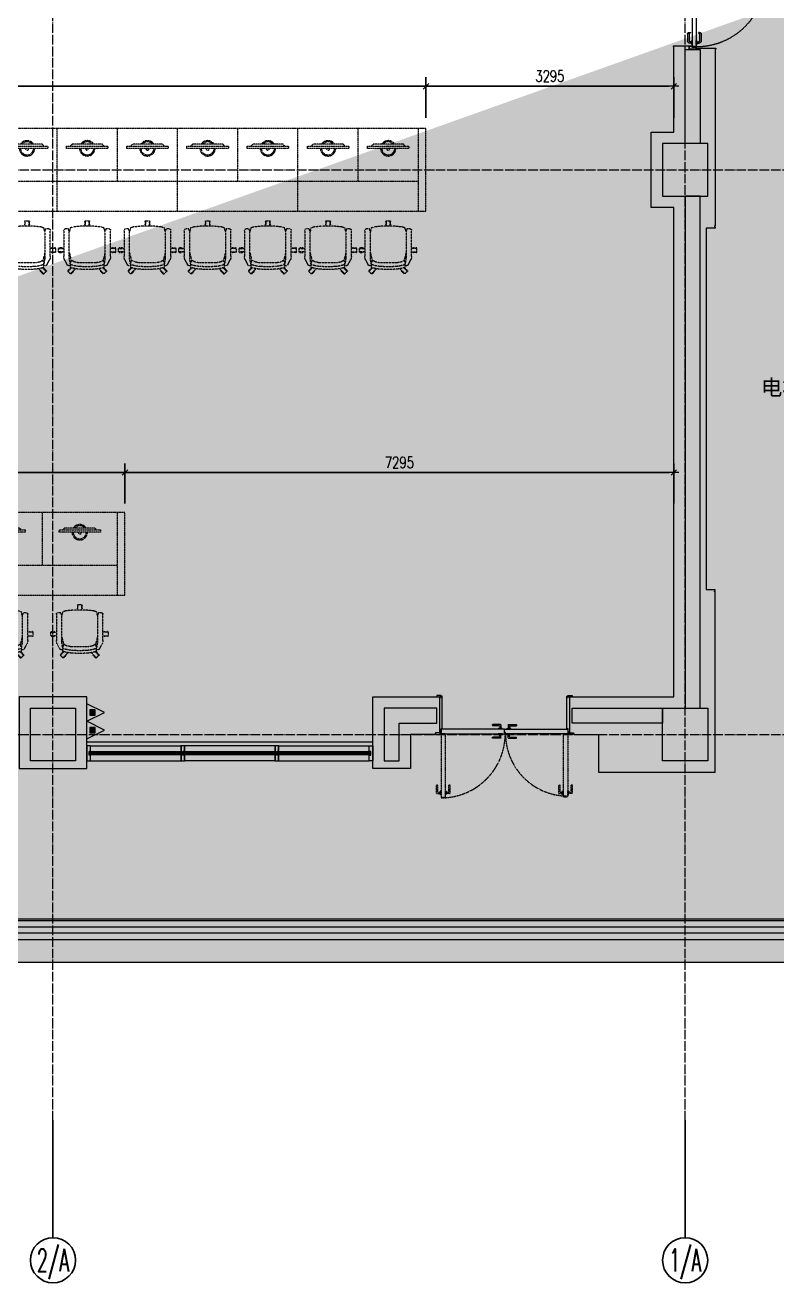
# Model space of a CAD drawing. Header units: millimetres. Extents: x -1346 to 48994, y -3569 to 24186.
# Drawn here: x 28364 to 38353, y -3569 to 13139 of the extents above; entities that cross this region are included whole.
import ezdxf
from ezdxf.enums import TextEntityAlignment as Align

# ---------------------------------------------------------------- set-up
doc = ezdxf.new("R2010")
doc.units = ezdxf.units.MM
for name, pattern in [('DASH', [0.35, 0.25, -0.1]), ('DOTE', [61.468, 50.8, -5.08, 0.508, -5.08]), ('HIDDEN', [0.375, 0.25, -0.125]), ('M-CENTER', [11.25, 7.5, -1.25, 1.25, -1.25])]:
    doc.linetypes.add(name, pattern=pattern)
doc.layers.get('Defpoints').update_dxf_attribs({"color": 250, "lineweight": 0})
for name, color, linetype, lineweight in [('BS-AR-OC', 253, 'Continuous', 0), ('BS-DOTE', 134, 'DOTE', 0), ('BS-FIRE-FHC', 12, 'Continuous', 0), ('BS-WALL-BW', 200, 'Continuous', 0), ('BS-WALL-FINISH', 3, 'Continuous', 0), ('BS-WALL-HATCH1', 253, 'Continuous', 0), ('BS-WALL-ORI', 200, 'Continuous', 0), ('BS-WINDOW', 72, 'Continuous', 0), ('DS-DOOR', 60, 'Continuous', 0), ('DS-DOOR-JAMB', 3, 'Continuous', 0), ('FF-CURTAIN', 122, 'Continuous', 0), ('FF-FURN', 51, 'Continuous', 0), ('FF-FURN（FINE）', 47, 'Continuous', 0), ('FF-TEXT', 2, 'Continuous', 0)]:
    doc.layers.add(name, color=color, linetype=linetype, lineweight=lineweight)
for name, color, linetype in [('BS-DOOR-JAMB', 3, 'Continuous'), ('ZZKJ-GL', 161, 'Continuous'), ('ZZKJ-HID', 6, 'HIDDEN')]:
    doc.layers.add(name, color=color, linetype=linetype)
doc.styles.add('亚厦-中文', font='STXIHEI.TTF')
doc.styles.add('亚厦-英文', font='SIMPLEX.SHX', dxfattribs={"width": 0.8, "bigfont": 'hztxt.shx'})
doc.styles.add('深圳院-DIM', font='SIMPLEX.SHX', dxfattribs={"width": 0.75})
doc.styles.add('深圳院-英文', font='SIMPLEX.SHX', dxfattribs={"width": 0.8, "bigfont": 'hztxt.shx'})
doc.dimstyles.new('DIM-60', dxfattribs={"dimscale": 60, "dimtxt": 2.5, "dimasz": 1, "dimexe": 2, "dimexo": 2, "dimgap": 1, "dimtad": 1, "dimdec": 0, "dimrnd": 1, "dimdsep": 46, "dimtxsty": '深圳院-DIM', "dimblk": '亚厦', "dimcen": 0.3, "dimclrd": 44, "dimclre": 44, "dimclrt": 2, "dimadec": 0, "dimazin": 2, "dimtfac": 1, "dimtdec": 0, "dimtix": 1, "dimtmove": 2, "dimatfit": 3, "dimldrblk": 'OPEN90', "dimfxl": 7, "dimfxlon": 1, "dimarcsym": 0})
pattern_1 = [(225, (303471.0907, 23676.788), (2.24506403, -2.24506403), []), (315, (303471.0907, 23676.788), (2.24506403, 2.24506403), [])]
pattern_2 = [(225, (304721.0907, 23676.788), (2.24506403, -2.24506403), []), (315, (304721.0907, 23676.788), (2.24506403, 2.24506403), [])]

# ---------------------------------------------------------------- blocks, each defined once
blk = doc.blocks.new('FDSGSERRERRER')
at = {"layer": 'BS-WALL-HATCH1'}
h = blk.add_hatch(color=256, dxfattribs=at)
h.dxf.hatch_style = 1
h.paths.add_polyline_path([(199174, 93893), (199774, 93893), (199774, 94593), (199174, 94593)])
h = blk.add_hatch(color=256, dxfattribs=at)
h.dxf.hatch_style = 1
h.paths.add_polyline_path([(190774, 87093), (191374, 87093), (191374, 86393), (190774, 86393)])
h = blk.add_hatch(color=256, dxfattribs=at)
h.dxf.hatch_style = 1
h.paths.add_polyline_path([(199174, 87093), (199774, 87093), (199774, 86393), (199174, 86393)])
at = {"layer": 'BS-WALL-BW'}
for points in [[(199174, 93893), (199774, 93893), (199774, 94593), (199174, 94593)], [(190774, 87093), (191374, 87093), (191374, 86393), (190774, 86393)], [(199174, 87093), (199774, 87093), (199774, 86393), (199174, 86393)]]:
    blk.add_lwpolyline(points, close=True, dxfattribs=at)
blk = doc.blocks.new('*U56')
at = {"linetype": 'Continuous'}
for p, q in [((66717, 126765), (66717, 94365)), ((66797, 126765), (66797, 94365))]:
    blk.add_line(p, q, dxfattribs=at)
blk.add_lwpolyline([(66632, 94365), (66882, 94365), (66882, 126765), (66632, 126765)], close=True, dxfattribs=at)
blk = doc.blocks.new('RM')
at = {"color": 49, "linetype": 'DASH', "ltscale": 15}
for p, q in [((-1034, 41925), (-1000, 41959)), ((-985, 41875), (-1034, 41925)), ((-1033, 41913), (-1005, 41885)), ((-1000, 41959), (-929, 41887)), ((-960, 41930), (-987, 41958)), ((-533, 41959), (-604, 41887)), ((-573, 41930), (-545, 41958)), ((-548, 41875), (-499, 41925)), ((-499, 41925), (-533, 41959)), ((-500, 41913), (-527, 41885)), ((-1015, 41734), (-1015, 41371)), ((-1003, 41818), (-1014, 41750)), ((-990, 41768, 0), (-1003, 41818)), ((-888, 41806), (-939, 41793)), ((-645, 41806), (-888, 41806)), ((-581, 41793), (-645, 41806)), ((-530, 41818), (-543, 41768)), ((-519, 41750), (-530, 41818)), ((-518, 41371), (-518, 41734)), ((-1091, 41652), (-1167, 41652)), ((-1167, 41652), (-1167, 41604)), ((-1167, 41604), (-1091, 41604)), ((-1158, 41660), (-1118, 41660)), ((-1118, 41596), (-1157, 41596)), ((-441, 41652), (-365, 41652)), ((-366, 41604), (-441, 41604)), ((-375, 41660), (-415, 41660)), ((-415, 41596), (-376, 41596)), ((-365, 41652), (-366, 41604)), ((-797, 41229), (-798, 41268)), ((-790, 41295), (-789, 41219)), ((-789, 41219), (-741, 41219)), ((-741, 41219), (-742, 41295)), ((-733, 41268), (-733, 41229))]:
    blk.add_line(p, q, dxfattribs=at)
at = {"linetype": 'DASH', "ltscale": 15}
for p, q in [((-1003, 41844), (-1003, 41869)), ((-530, 41869), (-530, 41844)), ((-1091, 41353), (-1091, 41719)), ((-1081, 41763), (-1046, 41833)), ((-1028, 41844), (-1003, 41844)), ((-530, 41844), (-505, 41844)), ((-487, 41833), (-452, 41763)), ((-441, 41719), (-441, 41353)), ((-1015, 41371), (-1028, 41333)), ((-1002, 41320), (-1015, 41371)), ((-518, 41371), (-530, 41320)), ((-505, 41333), (-518, 41371)), ((-1028, 41333), (-1071, 41333)), ((-964, 41307), (-1002, 41320)), ((-850, 41295), (-964, 41307)), ((-683, 41295), (-850, 41295)), ((-568, 41307), (-683, 41295)), ((-530, 41320), (-568, 41307)), ((-461, 41333), (-505, 41333))]:
    blk.add_line(p, q, dxfattribs=at)
at = {"color": 49, "linetype": 'DASH', "ltscale": 15, "elevation": 0}
for points in [[(-1015, 41666), (-990, 41768), (-939, 41793)], [(-518, 41666), (-543, 41768), (-581, 41793)]]:
    blk.add_lwpolyline(points, dxfattribs=at)
at = {"linetype": 'DASH', "ltscale": 15, "elevation": 0}
for points in [[(-1003, 41818), (-1003, 41844)], [(-530, 41844), (-530, 41818)]]:
    blk.add_lwpolyline(points, dxfattribs=at)
at = {"linetype": 'DASH', "ltscale": 15}
for centre, radius, start, end in [((-834, 41359), 537, 94.3855, 108.2414), ((-766, 40770), 1129, 84.4601, 95.5464), ((-698, 41359), 537, 71.7652, 85.6211), ((-991, 41719), 100, 153.4384, 180.0026), ((-1028, 41824), 20, 90.0035, 153.4384), ((-505, 41824), 20, 26.5686, 90.0035), ((-541, 41719), 100, 0.0026, 26.5686), ((-1071, 41353), 20, 180.0026, 270.0035), ((-461, 41353), 20, 270.0035, 0.0026)]:
    blk.add_arc(centre, radius, start, end, dxfattribs=at)
at = {"color": 49, "linetype": 'DASH', "ltscale": 15}
for centre, radius, start, end in [((-915, 41734), 100, 170.5412, 180.0026), ((-834, 41359), 499, 94.3855, 109.6857), ((-766, 40770), 1091, 84.4601, 95.5464), ((-698, 41359), 499, 70.3209, 85.6211), ((-618, 41734), 100, 0.0026, 9.4658)]:
    blk.add_arc(centre, radius, start, end, dxfattribs=at)
at = {"color": 49, "linetype": 'DASH', "ltscale": 15, "extrusion": (0, 0, -1)}
for centre, major_axis, start_param, end_param in [((-1027, 41920), (0.31, -9.01), 0.724879, 2.303926), ((-998, 41890), (9.01, 0.31), 0.919633, 2.49868), ((-965, 41923), (9.01, 0.31), 5.437268, 7.016315), ((-538, 41952), (-9.01, -0.43), 0.724879, 2.303926), ((-416, 41605), (0.31, -9.01), -0.060519, 1.518528), ((-416, 41651), (9.01, 0.31), 3.275828, 4.854875), ((-375, 41604), (0.31, -9.01), -1.436561, 0.142486), ((-374, 41651), (0.31, -9.01), 3.081074, 4.660121)]:
    blk.add_ellipse(centre, major_axis=major_axis, ratio=1, start_param=start_param, end_param=end_param, dxfattribs=at)
at = {"color": 49, "linetype": 'DASH', "ltscale": 15}
for centre, major_axis, start_param, end_param in [((-994, 41952), (9.01, -0.43), 0.724879, 2.303926), ((-567, 41923), (-9.01, 0.31), 5.437268, 7.016315), ((-534, 41890), (-9.01, 0.31), 0.919633, 2.49868), ((-505, 41920), (-0.31, -9.01), 0.724879, 2.303926), ((-1158, 41651), (-0.31, -9.01), 3.081074, 4.660121), ((-1158, 41604), (-0.31, -9.01), -1.436561, 0.142486), ((-1117, 41651), (-9.01, 0.31), 3.275828, 4.854875), ((-1117, 41605), (-0.31, -9.01), -0.060519, 1.518528), ((-789, 41269), (-0.31, -9.01), 3.275828, 4.854875), ((-788, 41228), (-9.01, 0.31), 6.222666, 7.801713), ((-742, 41269), (-9.01, 0.31), 3.081074, 4.660121), ((-742, 41228), (-9.01, 0.31), 1.705031, 3.284079)]:
    blk.add_ellipse(centre, major_axis=major_axis, ratio=1, start_param=start_param, end_param=end_param, dxfattribs=at)
blk = doc.blocks.new('DFGER')
at = {"linetype": 'DASH', "ltscale": 15}
blk.add_line((124809, 97152), (125909, 97152), dxfattribs=at)
at = {"color": 8, "linetype": 'DASH', "ltscale": 15}
for p, q in [((125209, 97152), (125209, 89052)), ((125909, 96052), (125209, 96052)), ((125909, 95052), (125209, 95052)), ((125909, 94052), (124809, 94052)), ((125909, 93052), (125209, 93052)), ((125909, 92052), (124809, 92052)), ((125909, 91052), (125209, 91052)), ((125909, 90052), (125209, 90052)), ((124809, 89052), (125909, 89052))]:
    blk.add_line(p, q, dxfattribs=at)
at = {"linetype": 'DASH', "ltscale": 15}
blk.add_lwpolyline([(125909, 88952), (125909, 97252), (124809, 97252), (124809, 88952)], close=True, dxfattribs=at)
at = {"color": 47, "linetype": 'DASH', "ltscale": 15}
for points in [[(125677, 96377), (125645, 96377), (125645, 96927), (125677, 96927)], [(125677, 95277), (125645, 95277), (125645, 95827), (125677, 95827)], [(125677, 94277), (125645, 94277), (125645, 94827), (125677, 94827)], [(125677, 93277), (125645, 93277), (125645, 93827), (125677, 93827)], [(125677, 92277), (125645, 92277), (125645, 92827), (125677, 92827)], [(125677, 91277), (125645, 91277), (125645, 91827), (125677, 91827)], [(125677, 90277), (125645, 90277), (125645, 90827), (125677, 90827)], [(125677, 89277), (125645, 89277), (125645, 89827), (125677, 89827)]]:
    blk.add_lwpolyline(points, close=True, dxfattribs=at)
for points in [[(125677, 96428), (125700, 96451), (125700, 96852), (125677, 96876)], [(125677, 95328), (125700, 95351), (125700, 95752), (125677, 95776)], [(125677, 94328), (125700, 94351), (125700, 94752), (125677, 94776)], [(125677, 93328), (125700, 93351), (125700, 93752), (125677, 93776)], [(125677, 92328), (125700, 92351), (125700, 92752), (125677, 92776)], [(125677, 91328), (125700, 91351), (125700, 91752), (125677, 91776)], [(125677, 90328), (125700, 90351), (125700, 90752), (125677, 90776)], [(125677, 89328), (125700, 89351), (125700, 89752), (125677, 89776)]]:
    blk.add_lwpolyline(points, dxfattribs=at)
for centre, radius, start, end in [((125645, 96652), 102, 90, 270), ((125645, 96652), 87.2, 90, 270), ((125645, 96652), 22.6, 90, 270), ((125645, 96652), 102, 302.1133, 57.8867), ((125645, 96652), 87.2, 308.6302, 51.3698), ((125645, 95552), 102, 90, 270), ((125645, 95552), 87.2, 90, 270), ((125645, 95552), 22.6, 90, 270), ((125645, 95552), 102, 302.1133, 57.8867), ((125645, 95552), 87.2, 308.6302, 51.3698), ((125645, 94552), 102, 90, 270), ((125645, 94552), 87.2, 90, 270), ((125645, 94552), 22.6, 90, 270), ((125645, 94552), 102, 302.1133, 57.8867), ((125645, 94552), 87.2, 308.6302, 51.3698), ((125645, 93552), 102, 90, 270), ((125645, 93552), 87.2, 90, 270), ((125645, 93552), 22.6, 90, 270), ((125645, 93552), 102, 302.1133, 57.8867), ((125645, 93552), 87.2, 308.6302, 51.3698), ((125645, 92552), 102, 90, 270), ((125645, 92552), 87.2, 90, 270), ((125645, 92552), 22.6, 90, 270), ((125645, 92552), 102, 302.1133, 57.8867), ((125645, 92552), 87.2, 308.6302, 51.3698), ((125645, 91552), 102, 90, 270), ((125645, 91552), 87.2, 90, 270), ((125645, 91552), 22.6, 90, 270), ((125645, 91552), 102, 302.1133, 57.8867), ((125645, 91552), 87.2, 308.6302, 51.3698), ((125645, 90552), 102, 90, 270), ((125645, 90552), 87.2, 90, 270), ((125645, 90552), 22.6, 90, 270), ((125645, 90552), 102, 302.1133, 57.8867), ((125645, 90552), 87.2, 308.6302, 51.3698), ((125645, 89552), 102, 90, 270), ((125645, 89552), 87.2, 90, 270), ((125645, 89552), 22.6, 90, 270), ((125645, 89552), 102, 302.1133, 57.8867), ((125645, 89552), 87.2, 308.6302, 51.3698)]:
    blk.add_arc(centre, radius, start, end, dxfattribs=at)
blk = doc.blocks.new('FSGER')
at = {"linetype": 'DASH', "ltscale": 15}
blk.add_line((128116, 101052), (129216, 101052), dxfattribs=at)
at = {"color": 8, "linetype": 'DASH', "ltscale": 15}
for p, q in [((128516, 101052), (128516, 85052)), ((128516, 100252), (129216, 100252)), ((128116, 99452), (129216, 99452)), ((128516, 98652), (129216, 98652)), ((128116, 97852), (129216, 97852)), ((128516, 97052), (129216, 97052)), ((128116, 96252), (129216, 96252)), ((128516, 95452), (129216, 95452)), ((128116, 94652), (129216, 94652)), ((128516, 93852), (129216, 93852)), ((128116, 93052), (129216, 93052)), ((128516, 92252), (129216, 92252)), ((128116, 91452), (129216, 91452)), ((128516, 90652), (129216, 90652)), ((128116, 89852), (129216, 89852)), ((128516, 89052), (129216, 89052)), ((128116, 88252), (129216, 88252)), ((128516, 87452), (129216, 87452)), ((128116, 86652), (129216, 86652)), ((128516, 85852), (129216, 85852)), ((128116, 85052), (129216, 85052))]:
    blk.add_line(p, q, dxfattribs=at)
at = {"linetype": 'DASH', "ltscale": 15}
blk.add_lwpolyline([(129216, 84952), (129216, 101152), (128116, 101152), (128116, 84952)], close=True, dxfattribs=at)
at = {"color": 47, "linetype": 'DASH', "ltscale": 15}
for points in [[(128983, 100377), (128952, 100377), (128952, 100927), (128983, 100927)], [(128983, 99577), (128952, 99577), (128952, 100127), (128983, 100127)], [(128983, 98777), (128952, 98777), (128952, 99327), (128983, 99327)], [(128983, 97977), (128952, 97977), (128952, 98527), (128983, 98527)], [(128983, 97177), (128952, 97177), (128952, 97727), (128983, 97727)], [(128983, 96377), (128952, 96377), (128952, 96927), (128983, 96927)], [(128983, 95577), (128952, 95577), (128952, 96127), (128983, 96127)], [(128983, 94777), (128952, 94777), (128952, 95327), (128983, 95327)], [(128983, 93977), (128952, 93977), (128952, 94527), (128983, 94527)], [(128983, 93177), (128952, 93177), (128952, 93727), (128983, 93727)], [(128983, 92377), (128952, 92377), (128952, 92927), (128983, 92927)], [(128983, 91577), (128952, 91577), (128952, 92127), (128983, 92127)], [(128983, 90777), (128952, 90777), (128952, 91327), (128983, 91327)], [(128983, 89977), (128952, 89977), (128952, 90527), (128983, 90527)], [(128983, 89177), (128952, 89177), (128952, 89727), (128983, 89727)], [(128983, 88377), (128952, 88377), (128952, 88927), (128983, 88927)], [(128983, 87577), (128952, 87577), (128952, 88127), (128983, 88127)], [(128983, 86777), (128952, 86777), (128952, 87327), (128983, 87327)], [(128983, 85977), (128952, 85977), (128952, 86527), (128983, 86527)], [(128983, 85177), (128952, 85177), (128952, 85727), (128983, 85727)]]:
    blk.add_lwpolyline(points, close=True, dxfattribs=at)
for points in [[(128983, 100428), (129006, 100451), (129006, 100852), (128983, 100876)], [(128983, 99628), (129006, 99651), (129006, 100052), (128983, 100076)], [(128983, 98828), (129006, 98851), (129006, 99252), (128983, 99276)], [(128983, 98028), (129006, 98051), (129006, 98452), (128983, 98476)], [(128983, 97228), (129006, 97251), (129006, 97652), (128983, 97676)], [(128983, 96428), (129006, 96451), (129006, 96852), (128983, 96876)], [(128983, 95628), (129006, 95651), (129006, 96052), (128983, 96076)], [(128983, 94828), (129006, 94851), (129006, 95252), (128983, 95276)], [(128983, 94028), (129006, 94051), (129006, 94452), (128983, 94476)], [(128983, 93228), (129006, 93251), (129006, 93652), (128983, 93676)], [(128983, 92428), (129006, 92451), (129006, 92852), (128983, 92876)], [(128983, 91628), (129006, 91651), (129006, 92052), (128983, 92076)], [(128983, 90828), (129006, 90851), (129006, 91252), (128983, 91276)], [(128983, 90028), (129006, 90051), (129006, 90452), (128983, 90476)], [(128983, 89228), (129006, 89251), (129006, 89652), (128983, 89676)], [(128983, 88428), (129006, 88451), (129006, 88852), (128983, 88876)], [(128983, 87628), (129006, 87651), (129006, 88052), (128983, 88076)], [(128983, 86828), (129006, 86851), (129006, 87252), (128983, 87276)], [(128983, 86028), (129006, 86051), (129006, 86452), (128983, 86476)], [(128983, 85228), (129006, 85251), (129006, 85652), (128983, 85676)]]:
    blk.add_lwpolyline(points, dxfattribs=at)
for centre, radius, start, end in [((128952, 100652), 102, 90, 270), ((128952, 100652), 87.2, 90, 270), ((128952, 100652), 22.6, 90, 270), ((128952, 100652), 102, 302.1133, 57.8867), ((128952, 100652), 87.2, 308.6302, 51.3698), ((128952, 99852), 102, 90, 270), ((128952, 99852), 87.2, 90, 270), ((128952, 99852), 102, 302.1133, 57.8867), ((128952, 99852), 87.2, 308.6302, 51.3698), ((128952, 99852), 22.6, 90, 270), ((128952, 99052), 102, 90, 270), ((128952, 99052), 87.2, 90, 270), ((128952, 99052), 102, 302.1133, 57.8867), ((128952, 99052), 87.2, 308.6302, 51.3698), ((128952, 99052), 22.6, 90, 270), ((128952, 98252), 102, 90, 270), ((128952, 98252), 87.2, 90, 270), ((128952, 98252), 22.6, 90, 270), ((128952, 98252), 102, 302.1133, 57.8867), ((128952, 98252), 87.2, 308.6302, 51.3698), ((128952, 97452), 102, 90, 270), ((128952, 97452), 87.2, 90, 270), ((128952, 97452), 22.6, 90, 270), ((128952, 97452), 102, 302.1133, 57.8867), ((128952, 97452), 87.2, 308.6302, 51.3698), ((128952, 96652), 102, 90, 270), ((128952, 96652), 87.2, 90, 270), ((128952, 96652), 22.6, 90, 270), ((128952, 96652), 102, 302.1133, 57.8867), ((128952, 96652), 87.2, 308.6302, 51.3698), ((128952, 95852), 102, 90, 270), ((128952, 95852), 87.2, 90, 270), ((128952, 95852), 102, 302.1133, 57.8867), ((128952, 95852), 87.2, 308.6302, 51.3698), ((128952, 95852), 22.6, 90, 270), ((128952, 95052), 102, 90, 270), ((128952, 95052), 87.2, 90, 270), ((128952, 95052), 22.6, 90, 270), ((128952, 95052), 102, 302.1133, 57.8867), ((128952, 95052), 87.2, 308.6302, 51.3698), ((128952, 94252), 102, 90, 270), ((128952, 94252), 87.2, 90, 270), ((128952, 94252), 22.6, 90, 270), ((128952, 94252), 102, 302.1133, 57.8867), ((128952, 94252), 87.2, 308.6302, 51.3698), ((128952, 93452), 102, 90, 270), ((128952, 93452), 87.2, 90, 270), ((128952, 93452), 22.6, 90, 270), ((128952, 93452), 102, 302.1133, 57.8867), ((128952, 93452), 87.2, 308.6302, 51.3698), ((128952, 92652), 102, 90, 270), ((128952, 92652), 87.2, 90, 270), ((128952, 92652), 102, 302.1133, 57.8867), ((128952, 92652), 22.6, 90, 270), ((128952, 92652), 87.2, 308.6302, 51.3698), ((128952, 91852), 102, 90, 270), ((128952, 91852), 87.2, 90, 270), ((128952, 91852), 102, 302.1133, 57.8867), ((128952, 91852), 87.2, 308.6302, 51.3698), ((128952, 91852), 22.6, 90, 270), ((128952, 91052), 102, 90, 270), ((128952, 91052), 87.2, 90, 270), ((128952, 91052), 22.6, 90, 270), ((128952, 91052), 102, 302.1133, 57.8867), ((128952, 91052), 87.2, 308.6302, 51.3698), ((128952, 90252), 102, 90, 270), ((128952, 90252), 87.2, 90, 270), ((128952, 90252), 22.6, 90, 270), ((128952, 90252), 102, 302.1133, 57.8867), ((128952, 90252), 87.2, 308.6302, 51.3698), ((128952, 89452), 102, 90, 270), ((128952, 89452), 87.2, 90, 270), ((128952, 89452), 22.6, 90, 270), ((128952, 89452), 102, 302.1133, 57.8867), ((128952, 89452), 87.2, 308.6302, 51.3698), ((128952, 88652), 102, 90, 270), ((128952, 88652), 87.2, 90, 270), ((128952, 88652), 102, 302.1133, 57.8867), ((128952, 88652), 87.2, 308.6302, 51.3698), ((128952, 88652), 22.6, 90, 270), ((128952, 87852), 102, 90, 270), ((128952, 87852), 87.2, 90, 270), ((128952, 87852), 102, 302.1133, 57.8867), ((128952, 87852), 87.2, 308.6302, 51.3698), ((128952, 87852), 22.6, 90, 270), ((128952, 87052), 102, 90, 270), ((128952, 87052), 87.2, 90, 270), ((128952, 87052), 22.6, 90, 270), ((128952, 87052), 102, 302.1133, 57.8867), ((128952, 87052), 87.2, 308.6302, 51.3698), ((128952, 86252), 102, 90, 270), ((128952, 86252), 87.2, 90, 270), ((128952, 86252), 22.6, 90, 270), ((128952, 86252), 102, 302.1133, 57.8867), ((128952, 86252), 87.2, 308.6302, 51.3698), ((128952, 85452), 102, 90, 270), ((128952, 85452), 87.2, 90, 270), ((128952, 85452), 22.6, 90, 270), ((128952, 85452), 102, 302.1133, 57.8867), ((128952, 85452), 87.2, 308.6302, 51.3698)]:
    blk.add_arc(centre, radius, start, end, dxfattribs=at)
blk = doc.blocks.new('*U61')
at = {"color": 250}
for p, q in [((192719, 86973), (192720, 86973)), ((192719, 86961), (192720, 86961)), ((192720, 86976), (192720, 86976)), ((192720, 86957), (192720, 86957)), ((193911, 86976), (193911, 86976)), ((193912, 86973), (193911, 86973)), ((193912, 86961), (193911, 86961)), ((193911, 86957), (193911, 86957))]:
    blk.add_line(p, q, dxfattribs=at)
at = {"layer": 'ZZKJ-GL', "color": 136, "linetype": 'ByBlock', "ltscale": 20}
for p, q in [((192705, 86983), (192707, 86984)), ((192705, 86978), (192705, 86983)), ((192707, 86976), (192705, 86978)), ((192707, 86976), (192705, 86978)), ((192707, 86957), (192705, 86956)), ((192707, 86957), (192705, 86956)), ((192705, 86956), (192705, 86951)), ((192705, 86951), (192707, 86949)), ((192707, 86984), (193924, 86984)), ((193924, 86976), (192707, 86976)), ((193924, 86957), (192707, 86957)), ((192707, 86949), (193924, 86949)), ((193925, 86983), (193924, 86984)), ((193924, 86976), (193925, 86978)), ((193924, 86976), (193925, 86978)), ((193924, 86957), (193925, 86956)), ((193924, 86957), (193925, 86956)), ((193925, 86951), (193924, 86949)), ((193925, 86978), (193925, 86983)), ((193925, 86956), (193925, 86951))]:
    blk.add_line(p, q, dxfattribs=at)
at = {"layer": 'ZZKJ-GL', "color": 8, "ltscale": 20}
for p, q in [((192705, 86983), (193925, 86983)), ((192705, 86978), (193925, 86978)), ((192705, 86956), (193925, 86956))]:
    blk.add_line(p, q, dxfattribs=at)
at = {"layer": 'ZZKJ-GL', "color": 8, "linetype": 'ByBlock', "ltscale": 20}
for p, q in [((192707, 86976), (192707, 86957)), ((192713, 86962), (192713, 86973)), ((192713, 86973), (192713, 86962)), ((193918, 86962), (193918, 86973)), ((193918, 86973), (193918, 86962)), ((193924, 86976), (193924, 86957))]:
    blk.add_line(p, q, dxfattribs=at)
for points in [[(192720, 86958), (192715, 86958, -0.198912), (192715, 86958), (192713, 86960, -0.198912), (192713, 86960), (192713, 86974, -0.198912), (192713, 86974), (192715, 86976, -0.198912), (192715, 86976), (192720, 86976, -0.414214), (192720, 86976), (192720, 86958, -0.414214)], [(192719, 86958), (192716, 86958, -0.198912), (192715, 86958), (192713, 86960, -0.198912), (192713, 86960), (192713, 86973, -0.198912), (192713, 86974), (192715, 86976, -0.198912), (192716, 86976), (192719, 86976, -0.414214), (192719, 86975), (192719, 86958, -0.414214)], [(193911, 86958), (193916, 86958, 0.198912), (193916, 86958), (193918, 86960, 0.198912), (193918, 86960), (193918, 86974, 0.198912), (193918, 86974), (193916, 86976, 0.198912), (193916, 86976), (193911, 86976, 0.414214), (193911, 86976), (193911, 86958, 0.414214)], [(193912, 86958), (193915, 86958, 0.198912), (193916, 86958), (193917, 86960, 0.198912), (193918, 86960), (193918, 86973, 0.198912), (193917, 86974), (193916, 86976, 0.198912), (193915, 86976), (193912, 86976, 0.414214), (193912, 86975), (193912, 86958, 0.414214)]]:
    blk.add_lwpolyline(points, format="xyb", close=True, dxfattribs=at)
at = {"layer": 'ZZKJ-HID', "color": 8, "ltscale": 0.01}
blk.add_line((192705, 86951), (193925, 86951), dxfattribs=at)
blk = doc.blocks.new('DSGEFGERG')
at = {"layer": 'BS-DOOR-JAMB'}
blk.add_lwpolyline([(362877, 9222), (362912, 9222), (362912, 9275), (362922, 9275), (362922, 9317), (362877, 9317), (362877, 9222)], dxfattribs=at)
at = {"layer": 'BS-DOOR-JAMB', "color": 8}
blk.add_lwpolyline([(362879, 9224), (362879, 9315), (362920, 9315), (362920, 9277), (362910, 9277), (362910, 9224), (362879, 9224)], dxfattribs=at)
at = {"layer": 'DS-DOOR', "color": 8}
blk.add_lwpolyline([(362880, 9225), (362880, 9225), (362880, 9314), (362919, 9314), (362919, 9278), (362909, 9278), (362909, 9225), (362880, 9225), (362880, 9225), (362880, 9225)], dxfattribs=at)
blk = doc.blocks.new('*U118')
at = {"color": 146}
for p, q in [((-24, 0), (24, 0)), ((122, 23, 0), (122, 28, 0)), ((-26, -9), (-26, -2)), ((-26, -9), (26, -9)), ((-26, -59), (26, -59)), ((-26, -59), (-26, -66)), ((-24, -68), (24, -68)), ((26, -9), (26, -2)), ((26, -59), (26, -66)), ((122, -91, 0), (122, -96, 0))]:
    blk.add_line(p, q, dxfattribs=at)
at = {"color": 146, "linetype": 'M-CENTER', "lineweight": 0}
for p, q in [((-10, 0), (-10, 26, 0)), ((10, 0), (10, 26, 0)), ((113, 56, 0), (20, 56, 0)), ((114, 36, 0), (20, 36, 0)), ((133, 36, 0), (133, 23, 0)), ((-10, -68), (-10, -94, 0)), ((10, -68), (10, -94, 0)), ((114, -104, 0), (20, -104, 0)), ((113, -124, 0), (20, -124, 0)), ((133, -104, 0), (133, -91, 0))]:
    blk.add_line(p, q, dxfattribs=at)
at = {"color": 146}
for centre, start, end in [((-24, -2), 90, 180), ((24, -2), 0, 90), ((-24, -66), 180, 270), ((24, -66), 270, 0)]:
    blk.add_arc(centre, 2, start, end, dxfattribs=at)
at = {"color": 146, "linetype": 'M-CENTER', "lineweight": 0}
for centre, radius, start, end in [((20, 26, 0), 30, 90, 180), ((20, 26, 0), 10, 90, 180), ((113, 36, 0), 20, 0, 90), ((128, 24, 0), 5.35, 186.6449, 355.021), ((20, -94, 0), 30, 180, 270), ((20, -94, 0), 10, 180, 270), ((113, -104, 0), 20, 270, 0), ((128, -92, 0), 5.35, 4.979, 173.3551)]:
    blk.add_arc(centre, radius, start, end, dxfattribs=at)
at = {"color": 146, "extrusion": (-1.79944e-08, 0, 1)}
for centre, start, end in [((114, 28, 0), 0, 90), ((114, -96, 0), 270, 0)]:
    blk.add_arc(centre, 8, start, end, dxfattribs=at)
blk = doc.blocks.new('DAFSA')
at = {"color": 8, "linetype": 'DASH', "ltscale": 20}
for p, q in [((180221, 97804, 0), (180221, 97711, 0)), ((180241, 97824, 0), (180254, 97824, 0)), ((180241, 97805, 0), (180241, 97711, 0)), ((180254, 97813, 0), (180249, 97813, 0)), ((180368, 97813, 0), (180373, 97813, 0)), ((180381, 97824, 0), (180369, 97824, 0)), ((180381, 97805, 0), (180381, 97711, 0)), ((180401, 97804, 0), (180401, 97711, 0)), ((180277, 97701), (180251, 97701, 0)), ((180277, 97681), (180251, 97681, 0)), ((180277, 97667), (180277, 97715)), ((180286, 97717), (180279, 97717)), ((180286, 97665), (180279, 97665)), ((180286, 97665), (180286, 97717)), ((180336, 97717), (180343, 97717)), ((180336, 97665), (180336, 97717)), ((180336, 97665), (180343, 97665)), ((180345, 97667), (180345, 97715)), ((180345, 97701), (180371, 97701, 0)), ((180345, 97681), (180371, 97681, 0))]:
    blk.add_line(p, q, dxfattribs=at)
blk.add_lwpolyline([(179412, 98610), (180336, 98610), (180336, 98560), (179412, 98560)], close=True)
blk.add_lwpolyline([(180336, 97636), (180286, 97636), (180286, 98560), (180336, 98560)], close=True, dxfattribs=at)
for centre, radius, start, end in [((180336, 98560), 924, 180, 270), ((180241, 97804, 0), 20, 90, 180), ((180254, 97819, 0), 5.35, 276.6449, 85.021), ((180369, 97819, 0), 5.35, 94.979, 263.3551), ((180381, 97804, 0), 20, 0, 90), ((180251, 97711, 0), 30, 180, 270), ((180251, 97711, 0), 10, 180, 270), ((180279, 97715), 2, 90, 180), ((180279, 97667), 2, 180, 270), ((180343, 97715), 2, 0, 90), ((180343, 97667), 2, 270, 0), ((180371, 97711, 0), 10, 270, 0), ((180371, 97711, 0), 30, 270, 0)]:
    blk.add_arc(centre, radius, start, end, dxfattribs=at)
at = {"color": 8, "linetype": 'DASH', "ltscale": 20, "extrusion": (0, -1.79944e-08, 1)}
for centre, start, end in [((180249, 97805, 0), 90, 180), ((180373, 97805, 0), 0, 90)]:
    blk.add_arc(centre, 8, start, end, dxfattribs=at)
at = {"xscale": -1, "rotation": 180}
blk.add_blockref('*U118', (179467, 98551), dxfattribs=at)
blk = doc.blocks.new('*U117')
at = {"color": 146}
for p, q in [((18, 177), (18, 130)), ((23, 182), (127, 182)), ((53, 182), (53, 165)), ((121, 182), (121, 165)), ((129, 180), (129, 167)), ((0, 121), (0, 128)), ((0, 121), (52, 121)), ((0, 61), (52, 61)), ((0, 61), (0, 54)), ((2, 130), (50, 130)), ((2, 52), (50, 52)), ((18, 5), (18, 52)), ((23, 0), (127, 0)), ((34, 164), (34, 130)), ((34, 18), (34, 52)), ((36, 165), (127, 165)), ((36, 17), (127, 17)), ((52, 121), (52, 128)), ((52, 61), (52, 54)), ((53, 0), (53, 17)), ((121, 0), (121, 17)), ((129, 2), (129, 15))]:
    blk.add_line(p, q, dxfattribs=at)
for centre, radius, start, end in [((23, 177), 5, 90, 180), ((127, 180), 2, 0, 90), ((2, 128), 2, 90, 180), ((2, 54), 2, 180, 270), ((23, 5), 5, 180, 270), ((36, 164), 1, 90, 180), ((36, 18), 1, 180, 270), ((50, 128), 2, 0, 90), ((50, 54), 2, 270, 0), ((127, 167), 2, 270, 0), ((127, 15), 2, 0, 90), ((127, 2), 2, 270, 0)]:
    blk.add_arc(centre, radius, start, end, dxfattribs=at)
blk = doc.blocks.new('FSDGS')
at = {"color": 8, "linetype": 'DASH', "ltscale": 15}
for p, q in [((106264, 90644), (106264, 90631)), ((106370, 90646), (106266, 90646)), ((106357, 90629), (106266, 90629)), ((106271, 90646), (106271, 90629)), ((106340, 90646), (106340, 90629)), ((106341, 90585), (106341, 90592)), ((106393, 90585), (106341, 90585)), ((106391, 90594), (106343, 90594)), ((106358, 90628), (106358, 90594)), ((106375, 90641), (106375, 90594)), ((106393, 90585), (106393, 90592)), ((106264, 90466), (106264, 90479)), ((106357, 90481), (106266, 90481)), ((106370, 90464), (106266, 90464)), ((106271, 90464), (106271, 90481)), ((106340, 90464), (106340, 90481)), ((106341, 90525), (106341, 90518)), ((106393, 90525), (106341, 90525)), ((106391, 90516), (106343, 90516)), ((106358, 90482), (106358, 90516)), ((106375, 90469), (106375, 90516)), ((106393, 90525), (106393, 90518)), ((106264, 89020), (106264, 89007)), ((106370, 89022), (106266, 89022)), ((106357, 89005), (106266, 89005)), ((106271, 89022), (106271, 89005)), ((106340, 89022), (106340, 89005)), ((106341, 88961), (106341, 88968)), ((106393, 88961), (106341, 88961)), ((106341, 88901), (106341, 88894)), ((106393, 88901), (106341, 88901)), ((106391, 88970), (106343, 88970)), ((106391, 88892), (106343, 88892)), ((106358, 89004), (106358, 88970)), ((106358, 88858), (106358, 88892)), ((106375, 89017), (106375, 88970)), ((106375, 88845), (106375, 88892)), ((106393, 88961), (106393, 88968)), ((106393, 88901), (106393, 88894)), ((106264, 88842), (106264, 88855)), ((106357, 88857), (106266, 88857)), ((106370, 88840), (106266, 88840)), ((106271, 88840), (106271, 88857)), ((106340, 88840), (106340, 88857))]:
    blk.add_line(p, q, dxfattribs=at)
for points in [[(105581, 90585), (105581, 89757), (105566, 89757), (105566, 89745), (105521, 89745), (105521, 90585)], [(105581, 88901), (105581, 89754), (105569, 89754), (105569, 89742), (105521, 89742), (105521, 88901)]]:
    blk.add_lwpolyline(points, close=True)
for points in [[(105581, 90585), (106410, 90585), (106410, 90570), (106422, 90570), (106422, 90525), (105581, 90525)], [(105581, 88901), (106434, 88901), (106434, 88913), (106422, 88913), (106422, 88961), (105581, 88961)]]:
    blk.add_lwpolyline(points, close=True, dxfattribs=at)
for centre, radius, start, end in [((105581, 90585), 828, 269.9981, 359.6186), ((106266, 90644), 2, 90, 180), ((106266, 90631), 2, 180, 270), ((106343, 90592), 2, 90, 180), ((106357, 90628), 1, 0, 90), ((106370, 90641), 5, 0, 90), ((106391, 90592), 2, 0, 90), ((106266, 90479), 2, 90, 180), ((106266, 90466), 2, 180, 270), ((106343, 90518), 2, 180, 270), ((106357, 90482), 1, 270, 0), ((106370, 90469), 5, 270, 0), ((106391, 90518), 2, 270, 0), ((105581, 88901), 852, 0, 90), ((106266, 89020), 2, 90, 180), ((106266, 89007), 2, 180, 270), ((106343, 88968), 2, 90, 180), ((106343, 88894), 2, 180, 270), ((106357, 89004), 1, 0, 90), ((106370, 89017), 5, 0, 90), ((106391, 88968), 2, 0, 90), ((106391, 88894), 2, 270, 0), ((106266, 88855), 2, 90, 180), ((106266, 88842), 2, 180, 270), ((106357, 88858), 1, 270, 0), ((106370, 88845), 5, 270, 0)]:
    blk.add_arc(centre, radius, start, end, dxfattribs=at)
at = {"rotation": 90.00000000000003}
blk.add_blockref('*U117', (105642, 89774), dxfattribs=at)
at = {"xscale": -1, "rotation": 90}
blk.add_blockref('*U117', (105642, 89713), dxfattribs=at)
blk = doc.blocks.new('SDFGSFGER')
for points in [[(196234, 87233), (196234, 87263), (196174, 87263), (196174, 87243), (196228, 87243), (196228, 87233), (196234, 87233)], [(196229, 86753), (196229, 86816), (196244, 86816), (196244, 87253), (196234, 87253), (196234, 87233), (196228, 87233), (196228, 87243), (196209, 87243), (196209, 86773), (196219, 86773), (196219, 86753), (196229, 86753)], [(197919, 86753), (197919, 86816), (197904, 86816), (197904, 87253), (197914, 87253), (197914, 87233), (197920, 87233), (197920, 87243), (197939, 87243), (197939, 86773), (197929, 86773), (197929, 86753), (197919, 86753)], [(197914, 87233), (197914, 87263), (197974, 87263), (197974, 87243), (197920, 87243), (197920, 87233), (197914, 87233)], [(196219, 86743), (196219, 86773), (196209, 86773), (196209, 86763), (196159, 86763), (196159, 86743), (196219, 86743)], [(197929, 86743), (197929, 86773), (197939, 86773), (197939, 86763), (197989, 86763), (197989, 86743), (197929, 86743)]]:
    blk.add_lwpolyline(points)
blk = doc.blocks.new('*U115')
at = {"color": 150, "ltscale": 0.65}
blk.add_lwpolyline([(0, 5), (0, 31)], dxfattribs=at)
at = {"color": 150, "ltscale": 0.1}
blk.add_circle((0, 0), 5, dxfattribs=at)
at = {"color": 2, "ltscale": 0.1, "style": '深圳院-英文', "width": 0.8}
blk.add_attdef('A', text='', height=5, dxfattribs=at).set_placement((0, 0), align=Align.MIDDLE_CENTER)
blk = doc.blocks.new('FDGDSGDDSS')
at = {"layer": 'BS-DOTE', "ltscale": 2.5}
for p, q in [((93371.2, 81618.3), (93371.2, 105053.9)), ((101771.2, 81618.3), (101771.2, 105053.9))]:
    blk.add_line(p, q, dxfattribs=at)
for points in [[(65571.2, 94243.3), (111471.2, 94243.3)], [(65571.2, 86743.3), (111471.2, 86743.3)]]:
    blk.add_lwpolyline(points, dxfattribs=at)
ref = blk.add_blockref('*U115', (93371.2, 79758.3), dxfattribs=dict(xscale=60, yscale=60, zscale=60))
ref.add_attrib('A', '2/A', dxfattribs={"color": 2, "ltscale": 0.1, "height": 300, "style": '深圳院-英文', "width": 0.55}).set_placement((93371.2, 79758.3), align=Align.MIDDLE_CENTER)
ref = blk.add_blockref('*U115', (101771.2, 79758.3), dxfattribs=dict(xscale=60, yscale=60, zscale=60))
ref.add_attrib('A', '1/A', dxfattribs={"color": 2, "ltscale": 0.1, "height": 300, "style": '深圳院-英文', "width": 0.55}).set_placement((101771.2, 79758.3), align=Align.MIDDLE_CENTER)
blk = doc.blocks.new('A1A0空间标注')
at = {"color": 2, "style": '亚厦-英文', "width": 0.75}
blk.add_attdef('ENGLISH', text='', height=3.5, dxfattribs=at).set_placement((-367.51, -638.85), align=Align.MIDDLE_CENTER)
at = {"color": 2, "ltscale": 0.1, "style": '亚厦-中文'}
blk.add_attdef('中文字体', text='', height=3.5, dxfattribs=at).set_placement((-367.51, -644.2), align=Align.MIDDLE_CENTER)
at = {"color": 2, "ltscale": 0.1, "style": '亚厦-英文', "width": 0.75}
blk.add_attdef('AREA', text='', height=3.5, dxfattribs=at).set_placement((-367.51, -650.25), align=Align.MIDDLE_CENTER)
blk = doc.blocks.new('亚厦')
at = {"color": 2, "linetype": 'ByBlock'}
for p, q in [((0, 0), (-1.09, 0)), ((-0.61, -0.61), (0.61, 0.61)), ((1.09, 0), (0, 0))]:
    blk.add_line(p, q, dxfattribs=at)
blk = doc.blocks.new('*D137')
at = {"layer": 'Defpoints', "color": 0, "transparency": 16777216}
for p in [(29690, 7195), (21390, 6666), (29690, 6666)]:
    blk.add_point(p, dxfattribs=at)
at = {"layer": 'FF-FURN（FINE）', "color": 44, "lineweight": -2, "transparency": 16777216}
for p, q in [((21390, 6786), (21390, 7315)), ((21450, 7195), (29630, 7195)), ((29690, 6786), (29690, 7315))]:
    blk.add_line(p, q, dxfattribs=at)
at = {"layer": 'FF-FURN（FINE）', "color": 44, "lineweight": -2, "transparency": 16777216, "xscale": 60, "yscale": 60, "zscale": 60, "rotation": 180}
blk.add_blockref('亚厦', (21390, 7195), dxfattribs=at)
at = {"layer": 'FF-FURN（FINE）', "color": 44, "lineweight": -2, "transparency": 16777216, "xscale": 60, "yscale": 60, "zscale": 60}
blk.add_blockref('亚厦', (29690, 7195), dxfattribs=at)
at = {"layer": 'FF-FURN（FINE）', "color": 2, "transparency": 16777216, "insert": (25540, 7330), "char_height": 150, "attachment_point": 5, "style": '深圳院-DIM'}
blk.add_mtext('8300', dxfattribs=at)
blk = doc.blocks.new('_Open90')
at = {"color": 2, "linetype": 'ByBlock', "lineweight": -2}
for p, q in [((0, 0), (-1, 0)), ((-0.5, 0.5), (0, 0)), ((0, 0), (-0.5, -0.5))]:
    blk.add_line(p, q, dxfattribs=at)
blk = doc.blocks.new('*D138')
at = {"layer": 'Defpoints', "color": 0, "transparency": 16777216}
for p in [(36984, 7195), (29690, 6666), (36984, 6666)]:
    blk.add_point(p, dxfattribs=at)
at = {"layer": 'FF-FURN（FINE）', "color": 44, "lineweight": -2, "transparency": 16777216}
for p, q in [((29690, 6786), (29690, 7315)), ((29750, 7195), (36924, 7195)), ((36984, 6786), (36984, 7315))]:
    blk.add_line(p, q, dxfattribs=at)
at = {"layer": 'FF-FURN（FINE）', "color": 44, "lineweight": -2, "transparency": 16777216, "xscale": 60, "yscale": 60, "zscale": 60, "rotation": 180}
blk.add_blockref('亚厦', (29690, 7195), dxfattribs=at)
at = {"layer": 'FF-FURN（FINE）', "color": 44, "lineweight": -2, "transparency": 16777216, "xscale": 60, "yscale": 60, "zscale": 60}
blk.add_blockref('亚厦', (36984, 7195), dxfattribs=at)
at = {"layer": 'FF-FURN（FINE）', "color": 2, "transparency": 16777216, "insert": (33337, 7330), "char_height": 150, "attachment_point": 5, "style": '深圳院-DIM'}
blk.add_mtext('7295', dxfattribs=at)
blk = doc.blocks.new('*D140')
at = {"layer": 'Defpoints', "color": 0, "transparency": 16777216}
for p in [(33690, 12327), (17490, 11766), (33690, 11766)]:
    blk.add_point(p, dxfattribs=at)
at = {"layer": 'FF-FURN（FINE）', "color": 44, "lineweight": -2, "transparency": 16777216}
for p, q in [((17490, 11907), (17490, 12447)), ((33690, 11907), (33690, 12447)), ((17550, 12327), (33630, 12327))]:
    blk.add_line(p, q, dxfattribs=at)
at = {"layer": 'FF-FURN（FINE）', "color": 44, "lineweight": -2, "transparency": 16777216, "xscale": 60, "yscale": 60, "zscale": 60, "rotation": 180}
blk.add_blockref('亚厦', (17490, 12327), dxfattribs=at)
at = {"layer": 'FF-FURN（FINE）', "color": 44, "lineweight": -2, "transparency": 16777216, "xscale": 60, "yscale": 60, "zscale": 60}
blk.add_blockref('亚厦', (33690, 12327), dxfattribs=at)
at = {"layer": 'FF-FURN（FINE）', "color": 2, "transparency": 16777216, "insert": (25590, 12462), "char_height": 150, "attachment_point": 5, "style": '深圳院-DIM'}
blk.add_mtext('16200', dxfattribs=at)
blk = doc.blocks.new('*D141')
at = {"layer": 'Defpoints', "color": 0, "transparency": 16777216}
for p in [(36984, 12327), (33690, 11766), (36984, 11763)]:
    blk.add_point(p, dxfattribs=at)
at = {"layer": 'FF-FURN（FINE）', "color": 44, "lineweight": -2, "transparency": 16777216}
for p, q in [((33690, 11907), (33690, 12447)), ((36984, 11907), (36984, 12447)), ((33750, 12327), (36924, 12327))]:
    blk.add_line(p, q, dxfattribs=at)
at = {"layer": 'FF-FURN（FINE）', "color": 44, "lineweight": -2, "transparency": 16777216, "xscale": 60, "yscale": 60, "zscale": 60, "rotation": 180}
blk.add_blockref('亚厦', (33690, 12327), dxfattribs=at)
at = {"layer": 'FF-FURN（FINE）', "color": 44, "lineweight": -2, "transparency": 16777216, "xscale": 60, "yscale": 60, "zscale": 60}
blk.add_blockref('亚厦', (36984, 12327), dxfattribs=at)
at = {"layer": 'FF-FURN（FINE）', "color": 2, "transparency": 16777216, "insert": (35337, 12462), "char_height": 150, "attachment_point": 5, "style": '深圳院-DIM'}
blk.add_mtext('3295', dxfattribs=at)
blk = doc.blocks.new('FSRW')
for p, q in [((144506, 110249), (144662, 109938)), ((144506, 110249), (144818, 110249)), ((144615, 110197), (144615, 110104)), ((144709, 110197), (144615, 110197)), ((144615, 110104), (144709, 110104)), ((144662, 109938), (144818, 110249)), ((144709, 110104), (144709, 110197)), ((144818, 110249), (144973, 109938)), ((144818, 110249), (145129, 110249)), ((144926, 110197), (144926, 110104)), ((145020, 110197), (144926, 110197)), ((144926, 110104), (145020, 110104)), ((144973, 109938), (145129, 110249)), ((145020, 110104), (145020, 110197))]:
    blk.add_line(p, q)
at = {"const_width": 93.3}
for points in [[(144662, 110197), (144662, 110104)], [(144973, 110197), (144973, 110104)]]:
    blk.add_lwpolyline(points, dxfattribs=at)

msp = doc.modelspace()

# ---------------------------------------------------------------- hatches: boundary and pattern name
at = {"layer": 'BS-WALL-FINISH'}
h = msp.add_hatch(dxfattribs=at)
h.set_pattern_fill('ANSI37', color=250, angle=180)
h.set_pattern_definition(pattern_1)
h.paths.add_polyline_path([(29224.3, 3487.3), (29214.3, 3487.3), (29214.3, 3444.3), (29224.3, 3444.3)])
h = msp.add_hatch(dxfattribs=at)
h.set_pattern_fill('ANSI37', color=250, angle=180)
h.set_pattern_definition(pattern_1)
h.paths.add_polyline_path([(30444.3, 3487.3), (30454.3, 3487.3), (30454.3, 3444.3), (30444.3, 3444.3)])
h = msp.add_hatch(dxfattribs=at)
h.set_pattern_fill('ANSI37', color=250, angle=180)
h.set_pattern_definition(pattern_1)
h.paths.add_polyline_path([(30474.3, 3487.3), (30464.3, 3487.3), (30464.3, 3444.3), (30474.3, 3444.3)])
h = msp.add_hatch(dxfattribs=at)
h.set_pattern_fill('ANSI37', color=250, angle=180)
h.set_pattern_definition(pattern_2)
h.paths.add_polyline_path([(31694.3, 3487.3), (31704.3, 3487.3), (31704.3, 3444.3), (31694.3, 3444.3)])
h = msp.add_hatch(dxfattribs=at)
h.set_pattern_fill('ANSI37', color=250, angle=180)
h.set_pattern_definition(pattern_2)
h.paths.add_polyline_path([(31724.3, 3487.3), (31714.3, 3487.3), (31714.3, 3444.3), (31724.3, 3444.3)])
h = msp.add_hatch(dxfattribs=at)
h.set_pattern_fill('ANSI37', color=250, angle=180)
h.set_pattern_definition(pattern_1)
h.paths.add_polyline_path([(32944.3, 3487.3), (32954.3, 3487.3), (32954.3, 3444.3), (32944.3, 3444.3)])
at = {"layer": 'BS-WALL-ORI'}
h = msp.add_hatch(color=253, dxfattribs=at)
h.dxf.hatch_style = 1
h.paths.add_polyline_path([(40934.3, 1240.8), (40734.3, 1240.8), (40734.3, 1040.8), (40934.3, 1040.8)], flags=17)
edge = h.paths.add_edge_path()
edge.add_line((2684.3, 690.8), (45084.3, 690.8))
edge.add_line((44484.3, 15665.8), (44734.3, 15665.8))

# ---------------------------------------------------------------- linework, layer by layer
at = {"layer": 'BS-AR-OC', "linetype": 'Continuous'}
msp.add_line((2684.3, 690.8), (45084.3, 690.8), dxfattribs=at)
at = {"layer": 'BS-WALL-FINISH', "color": 8}
for p, q in [((29234.3, 3565.8), (30434.3, 3565.8)), ((31684.3, 3565.8), (30484.3, 3565.8)), ((31734.3, 3565.8), (32934.3, 3565.8)), ((29234.3, 3365.8), (30434.3, 3365.8)), ((31684.3, 3365.8), (30484.3, 3365.8)), ((31734.3, 3365.8), (32934.3, 3365.8))]:
    msp.add_line(p, q, dxfattribs=at)
at = {"layer": 'BS-WALL-FINISH'}
for points in [[(35599.3, 4215.8), (36984.3, 4215.8), (36984.3, 10715.8), (36684.3, 10715.8), (36684.3, 11715.8), (36984.3, 11715.8), (36985.2, 12851.2)], [(37186.8, 12861), (36975.2, 12861.2), (36975.2, 12851.2), (36985.2, 12851.2)], [(37281.8, 12831), (37544.3, 12831), (37544.3, 12821), (37534.3, 12821)], [(37534.3, 12821), (37534.3, 10470.9)], [(37534.3, 10440.9), (37414.3, 10440.9), (37414.3, 5640.9), (37534.3, 5640.9)], [(37534.3, 10470.9), (37524.3, 10470.9), (37524.3, 10460.9), (37534.3, 10460.9), (37534.3, 10440.9)], [(35599.3, 4215.8), (35599.3, 3735.8), (35649.3, 3735.8), (35649.3, 3725.8), (35659.3, 3725.8), (35659.3, 3715.8), (35984.3, 3715.8), (35984.3, 3215.8), (37534.3, 3215.8), (37534.3, 5610.9)], [(37534.3, 5610.9), (37524.3, 5610.9), (37524.3, 5620.9), (37534.3, 5620.9), (37534.3, 5640.9)], [(30484.3, 3487.3), (30464.3, 3487.3), (30464.3, 3444.3), (30484.3, 3444.3)], [(31734.3, 3487.3), (31714.3, 3487.3), (31714.3, 3444.3), (31734.3, 3444.3)], [(40304.3, 1260.8), (7964.3, 1260.8)]]:
    msp.add_lwpolyline(points, dxfattribs=at)
for points in [[(28284.3, 4215.8), (28284.3, 3265.8), (29184.3, 3265.8), (29184.3, 4215.8)], [(33819.3, 3725.8), (33809.3, 3725.8), (33809.3, 3715.8), (33484.3, 3715.8), (33484.3, 3265.8), (32984.3, 3265.8), (32984.3, 4215.8), (33869.3, 4215.8), (33869.3, 3735.8), (33819.3, 3735.8)], [(29214.3, 3487.3), (29234.3, 3487.3), (29234.3, 3565.8), (29184.3, 3565.8), (29184.3, 3365.8), (29234.3, 3365.8), (29234.3, 3444.3), (29214.3, 3444.3)], [(30434.3, 3487.3), (30454.3, 3487.3), (30454.3, 3444.3), (30434.3, 3444.3), (30434.3, 3365.8), (30484.3, 3365.8), (30484.3, 3444.3), (30464.3, 3444.3), (30464.3, 3487.3), (30484.3, 3487.3), (30484.3, 3565.8), (30434.3, 3565.8)], [(31684.3, 3487.3), (31704.3, 3487.3), (31704.3, 3444.3), (31684.3, 3444.3), (31684.3, 3365.8), (31734.3, 3365.8), (31734.3, 3444.3), (31714.3, 3444.3), (31714.3, 3487.3), (31734.3, 3487.3), (31734.3, 3565.8), (31684.3, 3565.8)], [(32954.3, 3487.3), (32934.3, 3487.3), (32934.3, 3565.8), (32984.3, 3565.8), (32984.3, 3365.8), (32934.3, 3365.8), (32934.3, 3444.3), (32954.3, 3444.3)]]:
    msp.add_lwpolyline(points, close=True, dxfattribs=at)
at = {"layer": 'BS-WALL-FINISH', "color": 8}
for points in [[(29212.8, 3488.8), (29232.8, 3488.8), (29232.8, 3564.3), (29185.8, 3564.3), (29185.8, 3367.3), (29232.8, 3367.3), (29232.8, 3442.8), (29212.8, 3442.8)], [(30435.8, 3488.8), (30455.8, 3488.8), (30455.8, 3442.8), (30435.8, 3442.8), (30435.8, 3367.3), (30482.8, 3367.3), (30482.8, 3442.8), (30462.8, 3442.8), (30462.8, 3488.8), (30482.8, 3488.8), (30482.8, 3564.3), (30435.8, 3564.3)], [(31685.8, 3488.8), (31705.8, 3488.8), (31705.8, 3442.8), (31685.8, 3442.8), (31685.8, 3367.3), (31732.8, 3367.3), (31732.8, 3442.8), (31712.8, 3442.8), (31712.8, 3488.8), (31732.8, 3488.8), (31732.8, 3564.3), (31685.8, 3564.3)], [(32955.8, 3488.8), (32935.8, 3488.8), (32935.8, 3564.3), (32982.8, 3564.3), (32982.8, 3367.3), (32935.8, 3367.3), (32935.8, 3442.8), (32955.8, 3442.8)]]:
    msp.add_lwpolyline(points, close=True, dxfattribs=at)
at = {"layer": 'BS-WALL-FINISH', "color": 136}
for points in [[(29224.3, 3487.3), (29214.3, 3487.3), (29214.3, 3444.3), (29224.3, 3444.3)], [(30444.3, 3487.3), (30454.3, 3487.3), (30454.3, 3444.3), (30444.3, 3444.3)], [(30474.3, 3487.3), (30464.3, 3487.3), (30464.3, 3444.3), (30474.3, 3444.3)], [(31694.3, 3487.3), (31704.3, 3487.3), (31704.3, 3444.3), (31694.3, 3444.3)], [(31724.3, 3487.3), (31714.3, 3487.3), (31714.3, 3444.3), (31724.3, 3444.3)], [(32944.3, 3487.3), (32954.3, 3487.3), (32954.3, 3444.3), (32944.3, 3444.3)]]:
    msp.add_lwpolyline(points, close=True, dxfattribs=at)
for centre in [(29227.2, 3485.3), (29227.2, 3446.3), (30441.3, 3485.3), (30441.3, 3446.3), (30477.2, 3485.3), (30477.2, 3446.3), (31691.3, 3485.3), (31691.3, 3446.3), (31727.2, 3485.3), (31727.2, 3446.3), (32941.3, 3485.3), (32941.3, 3446.3)]:
    msp.add_circle(centre, 2, dxfattribs=at)
for centre, start, end in [((29238.5, 3485.3), 154.71524, 205.28476), ((29238.5, 3446.3), 154.71524, 205.28476), ((30430, 3485.3), 334.71524, 25.28476), ((30430, 3446.3), 334.71524, 25.28476), ((30488.5, 3485.3), 154.71524, 205.28476), ((30488.5, 3446.3), 154.71524, 205.28476), ((31680, 3485.3), 334.71524, 25.28476), ((31680, 3446.3), 334.71524, 25.28476), ((31738.5, 3485.3), 154.71524, 205.28476), ((31738.5, 3446.3), 154.71524, 205.28476), ((32930, 3485.3), 334.71524, 25.28476), ((32930, 3446.3), 334.71524, 25.28476)]:
    msp.add_arc(centre, 4.68, start, end, dxfattribs=at)
at = {"layer": 'BS-WALL-ORI'}
for points in [[(37134.3, 12816), (37334.3, 12816), (37334.3, 11565.8), (37134.3, 11565.8)], [(37134.3, 4065.8), (37334.3, 4065.8), (37334.3, 10865.8), (37134.3, 10865.8)], [(33834.3, 4065.8), (33134.3, 4065.8), (33134.3, 3365.8), (33334.3, 3365.8), (33334.3, 3865.8), (33834.3, 3865.8)], [(35634.3, 4065.8), (36834.3, 4065.8), (36834.3, 3865.8), (35634.3, 3865.8)]]:
    msp.add_lwpolyline(points, close=True, dxfattribs=at)
at = {"layer": 'FF-CURTAIN', "linetype": 'DASH', "ltscale": 30, "const_width": 20}
msp.add_lwpolyline([(29184.3, 3615.8), (32984.3, 3615.8)], dxfattribs=at)

# ---------------------------------------------------------------- block references
msp.add_blockref('FDGDSGDDSS', (-64637, -83027.4))
at = {"layer": 'BS-FIRE-FHC', "xscale": 0.75, "yscale": 0.75, "zscale": 0.75, "rotation": 90.00000000000003}
msp.add_blockref('FSRW', (111870.9, -104722.3), dxfattribs=at)
at = {"layer": 'BS-WALL-BW'}
msp.add_blockref('FDSGSERRERRER', (-162339.8, -83027.4), dxfattribs=at)
at = {"layer": 'BS-WALL-FINISH'}
for p in [(-163481.2, -83500.9), (-160981.2, -83500.9)]:
    msp.add_blockref('*U61', p, dxfattribs=at)
at = {"layer": 'BS-WALL-FINISH', "xscale": -1}
msp.add_blockref('*U61', (224399.7, -83500.9), dxfattribs=at)
at = {"layer": 'BS-WINDOW', "rotation": 270}
msp.add_blockref('*U56', (-86430.6, 67872.5), dxfattribs=at)
at = {"layer": 'DS-DOOR'}
for name, p, rotation in [('DAFSA', (135842, -166558.3), 90), ('FSDGS', (-55009.2, 109307), 270)]:
    msp.add_blockref(name, p, dxfattribs=dict(at, rotation=rotation))
at = {"layer": 'DS-DOOR-JAMB', "color": 2, "linetype": 'ByBlock', "rotation": 90}
msp.add_blockref('DSGEFGERG', (46504.2, -350061.4), dxfattribs=at)
at = {"layer": 'DS-DOOR-JAMB'}
msp.add_blockref('SDFGSFGER', (-162339.8, -83027.4), dxfattribs=at)
at = {"layer": 'FF-FURN', "rotation": 90}
for name, p in [('FSGER', (118641.5, -117449.8)), ('DFGER', (118641.5, -119243.1))]:
    msp.add_blockref(name, p, dxfattribs=at)
at = {"layer": 'FF-FURN', "yscale": 0.9538461538461538, "zscale": 0.9538461538461538, "rotation": 180.0031161343202}
for p, xscale in [((29117.2, 49857.4), -0.9538461538461555), ((29917.2, 49857.4), -0.9538461538461552), ((30717.2, 49857.4), -0.9538461538461555), ((31517.2, 49857.4), -0.9538461538461552), ((32317.2, 49857.4), -0.9538461538461555), ((33117.2, 49857.4), -0.9538461538461552), ((33917.2, 49857.4), -0.9538461538461555), ((28817.2, 44757.4), -0.9538461538461555), ((29817.2, 44757.4), -0.9538461538461555)]:
    msp.add_blockref('RM', p, dxfattribs=dict(at, xscale=xscale))
at = {"layer": 'FF-TEXT'}
ref = msp.add_blockref('A1A0空间标注', (61050.1, 46977.5), dxfattribs=dict(at, xscale=60, yscale=60, zscale=60))
ref.add_attrib('AREA', '91.0M²', dxfattribs={"layer": '0', "color": 2, "ltscale": 0.1, "height": 210, "style": '亚厦-英文', "width": 0.75}).set_placement((38999.3, 7962.3), align=Align.MIDDLE_CENTER)
ref.add_attrib('中文字体', '电梯厅及走廊', dxfattribs={"layer": '0', "color": 2, "ltscale": 0.1, "height": 210, "style": '亚厦-中文'}).set_placement((38999.3, 8325.6), align=Align.MIDDLE_CENTER)

# ---------------------------------------------------------------- dimensions: what is measured, and where the dimension line sits
at = {"layer": 'FF-FURN（FINE）'}
for base, p1, p2, picture, middle in [((33689.6, 12326.5), (17489.6, 11765.8), (33689.6, 11765.8), '*D140', (25589.6, 12461.5)), ((36984.3, 12326.5), (33689.6, 11765.8), (36984.3, 11763), '*D141', (35336.9, 12461.5)), ((29689.6, 7195.2), (21389.6, 6665.8), (29689.6, 6665.8), '*D137', (25539.6, 7330.2)), ((36984.3, 7195.2), (29689.6, 6665.8), (36984.3, 6665.8), '*D138', (33336.9, 7330.2))]:
    dim = msp.add_linear_dim(base=base, p1=p1, p2=p2, dimstyle='DIM-60', dxfattribs=at)
    dim.commit()
    dim.dimension.update_dxf_attribs({"geometry": picture, "text_midpoint": middle})

doc.saveas('drawing.dxf')
